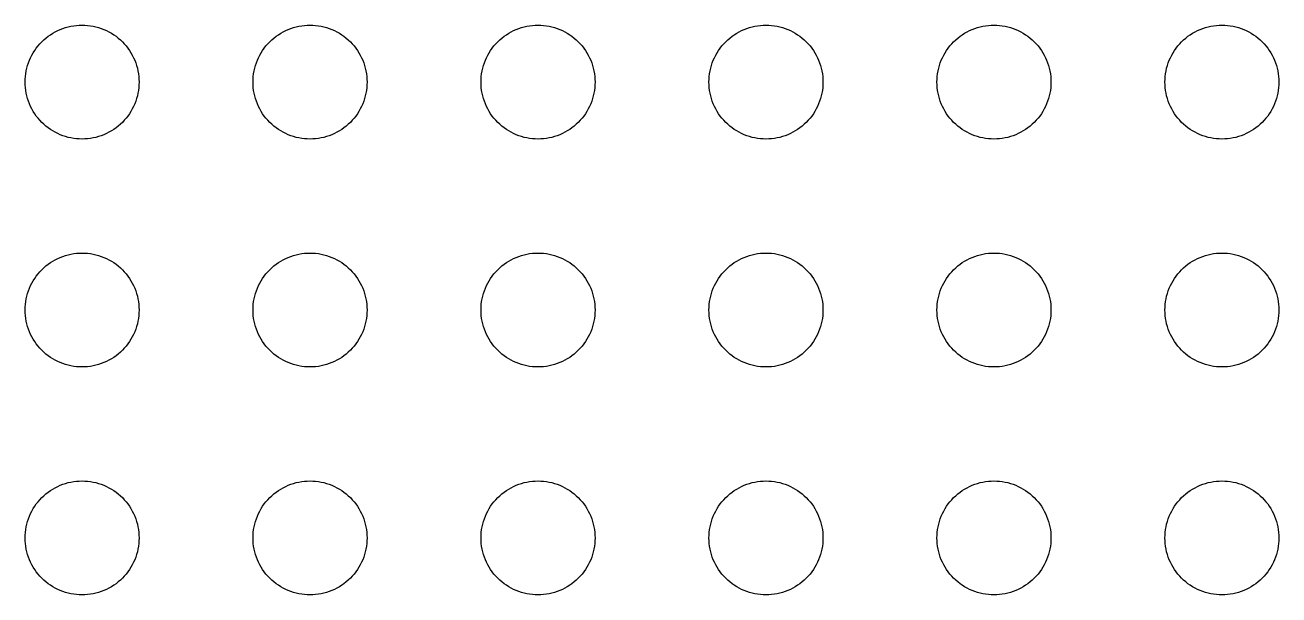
# Model space of a CAD drawing. Header units: millimetres. Extents: x 3 to 101, y 3 to 109.
# Drawn here: x 28 to 50, y 16 to 26 of the extents above; entities that cross this region are included whole.
import ezdxf

# ---------------------------------------------------------------- set-up
doc = ezdxf.new("R2010")
doc.units = ezdxf.units.MM
doc.layers.add('ENGRAVE', color=5, linetype='Continuous')

msp = doc.modelspace()

# ---------------------------------------------------------------- linework, layer by layer
at = {"layer": 'ENGRAVE'}
for points in [[(30, 25), (29.9988, 24.9509), (29.9952, 24.902), (29.9892, 24.8533), (29.9808, 24.8049), (29.97, 24.757), (29.9569, 24.7097), (29.9415, 24.6631), (29.9239, 24.6173), (29.904, 24.5724), (29.8819, 24.5286), (29.8577, 24.4859), (29.8315, 24.4444), (29.8032, 24.4043), (29.773, 24.3656), (29.741, 24.3284), (29.7071, 24.2929), (29.6716, 24.259), (29.6344, 24.227), (29.5957, 24.1968), (29.5556, 24.1685), (29.5141, 24.1423), (29.4714, 24.1181), (29.4276, 24.096), (29.3827, 24.0761), (29.3369, 24.0585), (29.2903, 24.0431), (29.243, 24.03), (29.1951, 24.0192), (29.1467, 24.0108), (29.098, 24.0048), (29.0491, 24.0012), (29, 24), (28.9509, 24.0012), (28.902, 24.0048), (28.8533, 24.0108), (28.8049, 24.0192), (28.757, 24.03), (28.7097, 24.0431), (28.6631, 24.0585), (28.6173, 24.0761), (28.5724, 24.096), (28.5286, 24.1181), (28.4859, 24.1423), (28.4444, 24.1685), (28.4043, 24.1968), (28.3656, 24.227), (28.3284, 24.259), (28.2929, 24.2929), (28.259, 24.3284), (28.227, 24.3656), (28.1968, 24.4043), (28.1685, 24.4444), (28.1423, 24.4859), (28.1181, 24.5286), (28.096, 24.5724), (28.0761, 24.6173), (28.0585, 24.6631), (28.0431, 24.7097), (28.03, 24.757), (28.0192, 24.8049), (28.0108, 24.8533), (28.0048, 24.902), (28.0012, 24.9509), (28, 25), (28.0012, 25.0491), (28.0048, 25.098), (28.0108, 25.1467), (28.0192, 25.1951), (28.03, 25.243), (28.0431, 25.2903), (28.0585, 25.3369), (28.0761, 25.3827), (28.096, 25.4276), (28.1181, 25.4714), (28.1423, 25.5141), (28.1685, 25.5556), (28.1968, 25.5957), (28.227, 25.6344), (28.259, 25.6716), (28.2929, 25.7071), (28.3284, 25.741), (28.3656, 25.773), (28.4043, 25.8032), (28.4444, 25.8315), (28.4859, 25.8577), (28.5286, 25.8819), (28.5724, 25.904), (28.6173, 25.9239), (28.6631, 25.9415), (28.7097, 25.9569), (28.757, 25.97), (28.8049, 25.9808), (28.8533, 25.9892), (28.902, 25.9952), (28.9509, 25.9988), (29, 26), (29.0491, 25.9988), (29.098, 25.9952), (29.1467, 25.9892), (29.1951, 25.9808), (29.243, 25.97), (29.2903, 25.9569), (29.3369, 25.9415), (29.3827, 25.9239), (29.4276, 25.904), (29.4714, 25.8819), (29.5141, 25.8577), (29.5556, 25.8315), (29.5957, 25.8032), (29.6344, 25.773), (29.6716, 25.741), (29.7071, 25.7071), (29.741, 25.6716), (29.773, 25.6344), (29.8032, 25.5957), (29.8315, 25.5556), (29.8577, 25.5141), (29.8819, 25.4714), (29.904, 25.4276), (29.9239, 25.3827), (29.9415, 25.3369), (29.9569, 25.2903), (29.97, 25.243), (29.9808, 25.1951), (29.9892, 25.1467), (29.9952, 25.098), (29.9988, 25.0491), (30, 25)], [(34, 25), (33.9988, 24.9509), (33.9952, 24.902), (33.9892, 24.8533), (33.9808, 24.8049), (33.97, 24.757), (33.9569, 24.7097), (33.9415, 24.6631), (33.9239, 24.6173), (33.904, 24.5724), (33.8819, 24.5286), (33.8577, 24.4859), (33.8315, 24.4444), (33.8032, 24.4043), (33.773, 24.3656), (33.741, 24.3284), (33.7071, 24.2929), (33.6716, 24.259), (33.6344, 24.227), (33.5957, 24.1968), (33.5556, 24.1685), (33.5141, 24.1423), (33.4714, 24.1181), (33.4276, 24.096), (33.3827, 24.0761), (33.3369, 24.0585), (33.2903, 24.0431), (33.243, 24.03), (33.1951, 24.0192), (33.1467, 24.0108), (33.098, 24.0048), (33.0491, 24.0012), (33, 24), (32.9509, 24.0012), (32.902, 24.0048), (32.8533, 24.0108), (32.8049, 24.0192), (32.757, 24.03), (32.7097, 24.0431), (32.6631, 24.0585), (32.6173, 24.0761), (32.5724, 24.096), (32.5286, 24.1181), (32.4859, 24.1423), (32.4444, 24.1685), (32.4043, 24.1968), (32.3656, 24.227), (32.3284, 24.259), (32.2929, 24.2929), (32.259, 24.3284), (32.227, 24.3656), (32.1968, 24.4043), (32.1685, 24.4444), (32.1423, 24.4859), (32.1181, 24.5286), (32.096, 24.5724), (32.0761, 24.6173), (32.0585, 24.6631), (32.0431, 24.7097), (32.03, 24.757), (32.0192, 24.8049), (32.0108, 24.8533), (32.0048, 24.902), (32.0012, 24.9509), (32, 25), (32.0012, 25.0491), (32.0048, 25.098), (32.0108, 25.1467), (32.0192, 25.1951), (32.03, 25.243), (32.0431, 25.2903), (32.0585, 25.3369), (32.0761, 25.3827), (32.096, 25.4276), (32.1181, 25.4714), (32.1423, 25.5141), (32.1685, 25.5556), (32.1968, 25.5957), (32.227, 25.6344), (32.259, 25.6716), (32.2929, 25.7071), (32.3284, 25.741), (32.3656, 25.773), (32.4043, 25.8032), (32.4444, 25.8315), (32.4859, 25.8577), (32.5286, 25.8819), (32.5724, 25.904), (32.6173, 25.9239), (32.6631, 25.9415), (32.7097, 25.9569), (32.757, 25.97), (32.8049, 25.9808), (32.8533, 25.9892), (32.902, 25.9952), (32.9509, 25.9988), (33, 26), (33.0491, 25.9988), (33.098, 25.9952), (33.1467, 25.9892), (33.1951, 25.9808), (33.243, 25.97), (33.2903, 25.9569), (33.3369, 25.9415), (33.3827, 25.9239), (33.4276, 25.904), (33.4714, 25.8819), (33.5141, 25.8577), (33.5556, 25.8315), (33.5957, 25.8032), (33.6344, 25.773), (33.6716, 25.741), (33.7071, 25.7071), (33.741, 25.6716), (33.773, 25.6344), (33.8032, 25.5957), (33.8315, 25.5556), (33.8577, 25.5141), (33.8819, 25.4714), (33.904, 25.4276), (33.9239, 25.3827), (33.9415, 25.3369), (33.9569, 25.2903), (33.97, 25.243), (33.9808, 25.1951), (33.9892, 25.1467), (33.9952, 25.098), (33.9988, 25.0491), (34, 25)], [(38, 25), (37.9988, 24.9509), (37.9952, 24.902), (37.9892, 24.8533), (37.9808, 24.8049), (37.97, 24.757), (37.9569, 24.7097), (37.9415, 24.6631), (37.9239, 24.6173), (37.904, 24.5724), (37.8819, 24.5286), (37.8577, 24.4859), (37.8315, 24.4444), (37.8032, 24.4043), (37.773, 24.3656), (37.741, 24.3284), (37.7071, 24.2929), (37.6716, 24.259), (37.6344, 24.227), (37.5957, 24.1968), (37.5556, 24.1685), (37.5141, 24.1423), (37.4714, 24.1181), (37.4276, 24.096), (37.3827, 24.0761), (37.3369, 24.0585), (37.2903, 24.0431), (37.243, 24.03), (37.1951, 24.0192), (37.1467, 24.0108), (37.098, 24.0048), (37.0491, 24.0012), (37, 24), (36.9509, 24.0012), (36.902, 24.0048), (36.8533, 24.0108), (36.8049, 24.0192), (36.757, 24.03), (36.7097, 24.0431), (36.6631, 24.0585), (36.6173, 24.0761), (36.5724, 24.096), (36.5286, 24.1181), (36.4859, 24.1423), (36.4444, 24.1685), (36.4043, 24.1968), (36.3656, 24.227), (36.3284, 24.259), (36.2929, 24.2929), (36.259, 24.3284), (36.227, 24.3656), (36.1968, 24.4043), (36.1685, 24.4444), (36.1423, 24.4859), (36.1181, 24.5286), (36.096, 24.5724), (36.0761, 24.6173), (36.0585, 24.6631), (36.0431, 24.7097), (36.03, 24.757), (36.0192, 24.8049), (36.0108, 24.8533), (36.0048, 24.902), (36.0012, 24.9509), (36, 25), (36.0012, 25.0491), (36.0048, 25.098), (36.0108, 25.1467), (36.0192, 25.1951), (36.03, 25.243), (36.0431, 25.2903), (36.0585, 25.3369), (36.0761, 25.3827), (36.096, 25.4276), (36.1181, 25.4714), (36.1423, 25.5141), (36.1685, 25.5556), (36.1968, 25.5957), (36.227, 25.6344), (36.259, 25.6716), (36.2929, 25.7071), (36.3284, 25.741), (36.3656, 25.773), (36.4043, 25.8032), (36.4444, 25.8315), (36.4859, 25.8577), (36.5286, 25.8819), (36.5724, 25.904), (36.6173, 25.9239), (36.6631, 25.9415), (36.7097, 25.9569), (36.757, 25.97), (36.8049, 25.9808), (36.8533, 25.9892), (36.902, 25.9952), (36.9509, 25.9988), (37, 26), (37.0491, 25.9988), (37.098, 25.9952), (37.1467, 25.9892), (37.1951, 25.9808), (37.243, 25.97), (37.2903, 25.9569), (37.3369, 25.9415), (37.3827, 25.9239), (37.4276, 25.904), (37.4714, 25.8819), (37.5141, 25.8577), (37.5556, 25.8315), (37.5957, 25.8032), (37.6344, 25.773), (37.6716, 25.741), (37.7071, 25.7071), (37.741, 25.6716), (37.773, 25.6344), (37.8032, 25.5957), (37.8315, 25.5556), (37.8577, 25.5141), (37.8819, 25.4714), (37.904, 25.4276), (37.9239, 25.3827), (37.9415, 25.3369), (37.9569, 25.2903), (37.97, 25.243), (37.9808, 25.1951), (37.9892, 25.1467), (37.9952, 25.098), (37.9988, 25.0491), (38, 25)], [(42, 25), (41.9988, 24.9509), (41.9952, 24.902), (41.9892, 24.8533), (41.9808, 24.8049), (41.97, 24.757), (41.9569, 24.7097), (41.9415, 24.6631), (41.9239, 24.6173), (41.904, 24.5724), (41.8819, 24.5286), (41.8577, 24.4859), (41.8315, 24.4444), (41.8032, 24.4043), (41.773, 24.3656), (41.741, 24.3284), (41.7071, 24.2929), (41.6716, 24.259), (41.6344, 24.227), (41.5957, 24.1968), (41.5556, 24.1685), (41.5141, 24.1423), (41.4714, 24.1181), (41.4276, 24.096), (41.3827, 24.0761), (41.3369, 24.0585), (41.2903, 24.0431), (41.243, 24.03), (41.1951, 24.0192), (41.1467, 24.0108), (41.098, 24.0048), (41.0491, 24.0012), (41, 24), (40.9509, 24.0012), (40.902, 24.0048), (40.8533, 24.0108), (40.8049, 24.0192), (40.757, 24.03), (40.7097, 24.0431), (40.6631, 24.0585), (40.6173, 24.0761), (40.5724, 24.096), (40.5286, 24.1181), (40.4859, 24.1423), (40.4444, 24.1685), (40.4043, 24.1968), (40.3656, 24.227), (40.3284, 24.259), (40.2929, 24.2929), (40.259, 24.3284), (40.227, 24.3656), (40.1968, 24.4043), (40.1685, 24.4444), (40.1423, 24.4859), (40.1181, 24.5286), (40.096, 24.5724), (40.0761, 24.6173), (40.0585, 24.6631), (40.0431, 24.7097), (40.03, 24.757), (40.0192, 24.8049), (40.0108, 24.8533), (40.0048, 24.902), (40.0012, 24.9509), (40, 25), (40.0012, 25.0491), (40.0048, 25.098), (40.0108, 25.1467), (40.0192, 25.1951), (40.03, 25.243), (40.0431, 25.2903), (40.0585, 25.3369), (40.0761, 25.3827), (40.096, 25.4276), (40.1181, 25.4714), (40.1423, 25.5141), (40.1685, 25.5556), (40.1968, 25.5957), (40.227, 25.6344), (40.259, 25.6716), (40.2929, 25.7071), (40.3284, 25.741), (40.3656, 25.773), (40.4043, 25.8032), (40.4444, 25.8315), (40.4859, 25.8577), (40.5286, 25.8819), (40.5724, 25.904), (40.6173, 25.9239), (40.6631, 25.9415), (40.7097, 25.9569), (40.757, 25.97), (40.8049, 25.9808), (40.8533, 25.9892), (40.902, 25.9952), (40.9509, 25.9988), (41, 26), (41.0491, 25.9988), (41.098, 25.9952), (41.1467, 25.9892), (41.1951, 25.9808), (41.243, 25.97), (41.2903, 25.9569), (41.3369, 25.9415), (41.3827, 25.9239), (41.4276, 25.904), (41.4714, 25.8819), (41.5141, 25.8577), (41.5556, 25.8315), (41.5957, 25.8032), (41.6344, 25.773), (41.6716, 25.741), (41.7071, 25.7071), (41.741, 25.6716), (41.773, 25.6344), (41.8032, 25.5957), (41.8315, 25.5556), (41.8577, 25.5141), (41.8819, 25.4714), (41.904, 25.4276), (41.9239, 25.3827), (41.9415, 25.3369), (41.9569, 25.2903), (41.97, 25.243), (41.9808, 25.1951), (41.9892, 25.1467), (41.9952, 25.098), (41.9988, 25.0491), (42, 25)], [(46, 25), (45.9988, 24.9509), (45.9952, 24.902), (45.9892, 24.8533), (45.9808, 24.8049), (45.97, 24.757), (45.9569, 24.7097), (45.9415, 24.6631), (45.9239, 24.6173), (45.904, 24.5724), (45.8819, 24.5286), (45.8577, 24.4859), (45.8315, 24.4444), (45.8032, 24.4043), (45.773, 24.3656), (45.741, 24.3284), (45.7071, 24.2929), (45.6716, 24.259), (45.6344, 24.227), (45.5957, 24.1968), (45.5556, 24.1685), (45.5141, 24.1423), (45.4714, 24.1181), (45.4276, 24.096), (45.3827, 24.0761), (45.3369, 24.0585), (45.2903, 24.0431), (45.243, 24.03), (45.1951, 24.0192), (45.1467, 24.0108), (45.098, 24.0048), (45.0491, 24.0012), (45, 24), (44.9509, 24.0012), (44.902, 24.0048), (44.8533, 24.0108), (44.8049, 24.0192), (44.757, 24.03), (44.7097, 24.0431), (44.6631, 24.0585), (44.6173, 24.0761), (44.5724, 24.096), (44.5286, 24.1181), (44.4859, 24.1423), (44.4444, 24.1685), (44.4043, 24.1968), (44.3656, 24.227), (44.3284, 24.259), (44.2929, 24.2929), (44.259, 24.3284), (44.227, 24.3656), (44.1968, 24.4043), (44.1685, 24.4444), (44.1423, 24.4859), (44.1181, 24.5286), (44.096, 24.5724), (44.0761, 24.6173), (44.0585, 24.6631), (44.0431, 24.7097), (44.03, 24.757), (44.0192, 24.8049), (44.0108, 24.8533), (44.0048, 24.902), (44.0012, 24.9509), (44, 25), (44.0012, 25.0491), (44.0048, 25.098), (44.0108, 25.1467), (44.0192, 25.1951), (44.03, 25.243), (44.0431, 25.2903), (44.0585, 25.3369), (44.0761, 25.3827), (44.096, 25.4276), (44.1181, 25.4714), (44.1423, 25.5141), (44.1685, 25.5556), (44.1968, 25.5957), (44.227, 25.6344), (44.259, 25.6716), (44.2929, 25.7071), (44.3284, 25.741), (44.3656, 25.773), (44.4043, 25.8032), (44.4444, 25.8315), (44.4859, 25.8577), (44.5286, 25.8819), (44.5724, 25.904), (44.6173, 25.9239), (44.6631, 25.9415), (44.7097, 25.9569), (44.757, 25.97), (44.8049, 25.9808), (44.8533, 25.9892), (44.902, 25.9952), (44.9509, 25.9988), (45, 26), (45.0491, 25.9988), (45.098, 25.9952), (45.1467, 25.9892), (45.1951, 25.9808), (45.243, 25.97), (45.2903, 25.9569), (45.3369, 25.9415), (45.3827, 25.9239), (45.4276, 25.904), (45.4714, 25.8819), (45.5141, 25.8577), (45.5556, 25.8315), (45.5957, 25.8032), (45.6344, 25.773), (45.6716, 25.741), (45.7071, 25.7071), (45.741, 25.6716), (45.773, 25.6344), (45.8032, 25.5957), (45.8315, 25.5556), (45.8577, 25.5141), (45.8819, 25.4714), (45.904, 25.4276), (45.9239, 25.3827), (45.9415, 25.3369), (45.9569, 25.2903), (45.97, 25.243), (45.9808, 25.1951), (45.9892, 25.1467), (45.9952, 25.098), (45.9988, 25.0491), (46, 25)], [(50, 25), (49.9988, 24.9509), (49.9952, 24.902), (49.9892, 24.8533), (49.9808, 24.8049), (49.97, 24.757), (49.9569, 24.7097), (49.9415, 24.6631), (49.9239, 24.6173), (49.904, 24.5724), (49.8819, 24.5286), (49.8577, 24.4859), (49.8315, 24.4444), (49.8032, 24.4043), (49.773, 24.3656), (49.741, 24.3284), (49.7071, 24.2929), (49.6716, 24.259), (49.6344, 24.227), (49.5957, 24.1968), (49.5556, 24.1685), (49.5141, 24.1423), (49.4714, 24.1181), (49.4276, 24.096), (49.3827, 24.0761), (49.3369, 24.0585), (49.2903, 24.0431), (49.243, 24.03), (49.1951, 24.0192), (49.1467, 24.0108), (49.098, 24.0048), (49.0491, 24.0012), (49, 24), (48.9509, 24.0012), (48.902, 24.0048), (48.8533, 24.0108), (48.8049, 24.0192), (48.757, 24.03), (48.7097, 24.0431), (48.6631, 24.0585), (48.6173, 24.0761), (48.5724, 24.096), (48.5286, 24.1181), (48.4859, 24.1423), (48.4444, 24.1685), (48.4043, 24.1968), (48.3656, 24.227), (48.3284, 24.259), (48.2929, 24.2929), (48.259, 24.3284), (48.227, 24.3656), (48.1968, 24.4043), (48.1685, 24.4444), (48.1423, 24.4859), (48.1181, 24.5286), (48.096, 24.5724), (48.0761, 24.6173), (48.0585, 24.6631), (48.0431, 24.7097), (48.03, 24.757), (48.0192, 24.8049), (48.0108, 24.8533), (48.0048, 24.902), (48.0012, 24.9509), (48, 25), (48.0012, 25.0491), (48.0048, 25.098), (48.0108, 25.1467), (48.0192, 25.1951), (48.03, 25.243), (48.0431, 25.2903), (48.0585, 25.3369), (48.0761, 25.3827), (48.096, 25.4276), (48.1181, 25.4714), (48.1423, 25.5141), (48.1685, 25.5556), (48.1968, 25.5957), (48.227, 25.6344), (48.259, 25.6716), (48.2929, 25.7071), (48.3284, 25.741), (48.3656, 25.773), (48.4043, 25.8032), (48.4444, 25.8315), (48.4859, 25.8577), (48.5286, 25.8819), (48.5724, 25.904), (48.6173, 25.9239), (48.6631, 25.9415), (48.7097, 25.9569), (48.757, 25.97), (48.8049, 25.9808), (48.8533, 25.9892), (48.902, 25.9952), (48.9509, 25.9988), (49, 26), (49.0491, 25.9988), (49.098, 25.9952), (49.1467, 25.9892), (49.1951, 25.9808), (49.243, 25.97), (49.2903, 25.9569), (49.3369, 25.9415), (49.3827, 25.9239), (49.4276, 25.904), (49.4714, 25.8819), (49.5141, 25.8577), (49.5556, 25.8315), (49.5957, 25.8032), (49.6344, 25.773), (49.6716, 25.741), (49.7071, 25.7071), (49.741, 25.6716), (49.773, 25.6344), (49.8032, 25.5957), (49.8315, 25.5556), (49.8577, 25.5141), (49.8819, 25.4714), (49.904, 25.4276), (49.9239, 25.3827), (49.9415, 25.3369), (49.9569, 25.2903), (49.97, 25.243), (49.9808, 25.1951), (49.9892, 25.1467), (49.9952, 25.098), (49.9988, 25.0491), (50, 25)], [(30, 21), (29.9988, 20.9509), (29.9952, 20.902), (29.9892, 20.8533), (29.9808, 20.8049), (29.97, 20.757), (29.9569, 20.7097), (29.9415, 20.6631), (29.9239, 20.6173), (29.904, 20.5724), (29.8819, 20.5286), (29.8577, 20.4859), (29.8315, 20.4444), (29.8032, 20.4043), (29.773, 20.3656), (29.741, 20.3284), (29.7071, 20.2929), (29.6716, 20.259), (29.6344, 20.227), (29.5957, 20.1968), (29.5556, 20.1685), (29.5141, 20.1423), (29.4714, 20.1181), (29.4276, 20.096), (29.3827, 20.0761), (29.3369, 20.0585), (29.2903, 20.0431), (29.243, 20.03), (29.1951, 20.0192), (29.1467, 20.0108), (29.098, 20.0048), (29.0491, 20.0012), (29, 20), (28.9509, 20.0012), (28.902, 20.0048), (28.8533, 20.0108), (28.8049, 20.0192), (28.757, 20.03), (28.7097, 20.0431), (28.6631, 20.0585), (28.6173, 20.0761), (28.5724, 20.096), (28.5286, 20.1181), (28.4859, 20.1423), (28.4444, 20.1685), (28.4043, 20.1968), (28.3656, 20.227), (28.3284, 20.259), (28.2929, 20.2929), (28.259, 20.3284), (28.227, 20.3656), (28.1968, 20.4043), (28.1685, 20.4444), (28.1423, 20.4859), (28.1181, 20.5286), (28.096, 20.5724), (28.0761, 20.6173), (28.0585, 20.6631), (28.0431, 20.7097), (28.03, 20.757), (28.0192, 20.8049), (28.0108, 20.8533), (28.0048, 20.902), (28.0012, 20.9509), (28, 21), (28.0012, 21.0491), (28.0048, 21.098), (28.0108, 21.1467), (28.0192, 21.1951), (28.03, 21.243), (28.0431, 21.2903), (28.0585, 21.3369), (28.0761, 21.3827), (28.096, 21.4276), (28.1181, 21.4714), (28.1423, 21.5141), (28.1685, 21.5556), (28.1968, 21.5957), (28.227, 21.6344), (28.259, 21.6716), (28.2929, 21.7071), (28.3284, 21.741), (28.3656, 21.773), (28.4043, 21.8032), (28.4444, 21.8315), (28.4859, 21.8577), (28.5286, 21.8819), (28.5724, 21.904), (28.6173, 21.9239), (28.6631, 21.9415), (28.7097, 21.9569), (28.757, 21.97), (28.8049, 21.9808), (28.8533, 21.9892), (28.902, 21.9952), (28.9509, 21.9988), (29, 22), (29.0491, 21.9988), (29.098, 21.9952), (29.1467, 21.9892), (29.1951, 21.9808), (29.243, 21.97), (29.2903, 21.9569), (29.3369, 21.9415), (29.3827, 21.9239), (29.4276, 21.904), (29.4714, 21.8819), (29.5141, 21.8577), (29.5556, 21.8315), (29.5957, 21.8032), (29.6344, 21.773), (29.6716, 21.741), (29.7071, 21.7071), (29.741, 21.6716), (29.773, 21.6344), (29.8032, 21.5957), (29.8315, 21.5556), (29.8577, 21.5141), (29.8819, 21.4714), (29.904, 21.4276), (29.9239, 21.3827), (29.9415, 21.3369), (29.9569, 21.2903), (29.97, 21.243), (29.9808, 21.1951), (29.9892, 21.1467), (29.9952, 21.098), (29.9988, 21.0491), (30, 21)], [(34, 21), (33.9988, 20.9509), (33.9952, 20.902), (33.9892, 20.8533), (33.9808, 20.8049), (33.97, 20.757), (33.9569, 20.7097), (33.9415, 20.6631), (33.9239, 20.6173), (33.904, 20.5724), (33.8819, 20.5286), (33.8577, 20.4859), (33.8315, 20.4444), (33.8032, 20.4043), (33.773, 20.3656), (33.741, 20.3284), (33.7071, 20.2929), (33.6716, 20.259), (33.6344, 20.227), (33.5957, 20.1968), (33.5556, 20.1685), (33.5141, 20.1423), (33.4714, 20.1181), (33.4276, 20.096), (33.3827, 20.0761), (33.3369, 20.0585), (33.2903, 20.0431), (33.243, 20.03), (33.1951, 20.0192), (33.1467, 20.0108), (33.098, 20.0048), (33.0491, 20.0012), (33, 20), (32.9509, 20.0012), (32.902, 20.0048), (32.8533, 20.0108), (32.8049, 20.0192), (32.757, 20.03), (32.7097, 20.0431), (32.6631, 20.0585), (32.6173, 20.0761), (32.5724, 20.096), (32.5286, 20.1181), (32.4859, 20.1423), (32.4444, 20.1685), (32.4043, 20.1968), (32.3656, 20.227), (32.3284, 20.259), (32.2929, 20.2929), (32.259, 20.3284), (32.227, 20.3656), (32.1968, 20.4043), (32.1685, 20.4444), (32.1423, 20.4859), (32.1181, 20.5286), (32.096, 20.5724), (32.0761, 20.6173), (32.0585, 20.6631), (32.0431, 20.7097), (32.03, 20.757), (32.0192, 20.8049), (32.0108, 20.8533), (32.0048, 20.902), (32.0012, 20.9509), (32, 21), (32.0012, 21.0491), (32.0048, 21.098), (32.0108, 21.1467), (32.0192, 21.1951), (32.03, 21.243), (32.0431, 21.2903), (32.0585, 21.3369), (32.0761, 21.3827), (32.096, 21.4276), (32.1181, 21.4714), (32.1423, 21.5141), (32.1685, 21.5556), (32.1968, 21.5957), (32.227, 21.6344), (32.259, 21.6716), (32.2929, 21.7071), (32.3284, 21.741), (32.3656, 21.773), (32.4043, 21.8032), (32.4444, 21.8315), (32.4859, 21.8577), (32.5286, 21.8819), (32.5724, 21.904), (32.6173, 21.9239), (32.6631, 21.9415), (32.7097, 21.9569), (32.757, 21.97), (32.8049, 21.9808), (32.8533, 21.9892), (32.902, 21.9952), (32.9509, 21.9988), (33, 22), (33.0491, 21.9988), (33.098, 21.9952), (33.1467, 21.9892), (33.1951, 21.9808), (33.243, 21.97), (33.2903, 21.9569), (33.3369, 21.9415), (33.3827, 21.9239), (33.4276, 21.904), (33.4714, 21.8819), (33.5141, 21.8577), (33.5556, 21.8315), (33.5957, 21.8032), (33.6344, 21.773), (33.6716, 21.741), (33.7071, 21.7071), (33.741, 21.6716), (33.773, 21.6344), (33.8032, 21.5957), (33.8315, 21.5556), (33.8577, 21.5141), (33.8819, 21.4714), (33.904, 21.4276), (33.9239, 21.3827), (33.9415, 21.3369), (33.9569, 21.2903), (33.97, 21.243), (33.9808, 21.1951), (33.9892, 21.1467), (33.9952, 21.098), (33.9988, 21.0491), (34, 21)], [(38, 21), (37.9988, 20.9509), (37.9952, 20.902), (37.9892, 20.8533), (37.9808, 20.8049), (37.97, 20.757), (37.9569, 20.7097), (37.9415, 20.6631), (37.9239, 20.6173), (37.904, 20.5724), (37.8819, 20.5286), (37.8577, 20.4859), (37.8315, 20.4444), (37.8032, 20.4043), (37.773, 20.3656), (37.741, 20.3284), (37.7071, 20.2929), (37.6716, 20.259), (37.6344, 20.227), (37.5957, 20.1968), (37.5556, 20.1685), (37.5141, 20.1423), (37.4714, 20.1181), (37.4276, 20.096), (37.3827, 20.0761), (37.3369, 20.0585), (37.2903, 20.0431), (37.243, 20.03), (37.1951, 20.0192), (37.1467, 20.0108), (37.098, 20.0048), (37.0491, 20.0012), (37, 20), (36.9509, 20.0012), (36.902, 20.0048), (36.8533, 20.0108), (36.8049, 20.0192), (36.757, 20.03), (36.7097, 20.0431), (36.6631, 20.0585), (36.6173, 20.0761), (36.5724, 20.096), (36.5286, 20.1181), (36.4859, 20.1423), (36.4444, 20.1685), (36.4043, 20.1968), (36.3656, 20.227), (36.3284, 20.259), (36.2929, 20.2929), (36.259, 20.3284), (36.227, 20.3656), (36.1968, 20.4043), (36.1685, 20.4444), (36.1423, 20.4859), (36.1181, 20.5286), (36.096, 20.5724), (36.0761, 20.6173), (36.0585, 20.6631), (36.0431, 20.7097), (36.03, 20.757), (36.0192, 20.8049), (36.0108, 20.8533), (36.0048, 20.902), (36.0012, 20.9509), (36, 21), (36.0012, 21.0491), (36.0048, 21.098), (36.0108, 21.1467), (36.0192, 21.1951), (36.03, 21.243), (36.0431, 21.2903), (36.0585, 21.3369), (36.0761, 21.3827), (36.096, 21.4276), (36.1181, 21.4714), (36.1423, 21.5141), (36.1685, 21.5556), (36.1968, 21.5957), (36.227, 21.6344), (36.259, 21.6716), (36.2929, 21.7071), (36.3284, 21.741), (36.3656, 21.773), (36.4043, 21.8032), (36.4444, 21.8315), (36.4859, 21.8577), (36.5286, 21.8819), (36.5724, 21.904), (36.6173, 21.9239), (36.6631, 21.9415), (36.7097, 21.9569), (36.757, 21.97), (36.8049, 21.9808), (36.8533, 21.9892), (36.902, 21.9952), (36.9509, 21.9988), (37, 22), (37.0491, 21.9988), (37.098, 21.9952), (37.1467, 21.9892), (37.1951, 21.9808), (37.243, 21.97), (37.2903, 21.9569), (37.3369, 21.9415), (37.3827, 21.9239), (37.4276, 21.904), (37.4714, 21.8819), (37.5141, 21.8577), (37.5556, 21.8315), (37.5957, 21.8032), (37.6344, 21.773), (37.6716, 21.741), (37.7071, 21.7071), (37.741, 21.6716), (37.773, 21.6344), (37.8032, 21.5957), (37.8315, 21.5556), (37.8577, 21.5141), (37.8819, 21.4714), (37.904, 21.4276), (37.9239, 21.3827), (37.9415, 21.3369), (37.9569, 21.2903), (37.97, 21.243), (37.9808, 21.1951), (37.9892, 21.1467), (37.9952, 21.098), (37.9988, 21.0491), (38, 21)], [(42, 21), (41.9988, 20.9509), (41.9952, 20.902), (41.9892, 20.8533), (41.9808, 20.8049), (41.97, 20.757), (41.9569, 20.7097), (41.9415, 20.6631), (41.9239, 20.6173), (41.904, 20.5724), (41.8819, 20.5286), (41.8577, 20.4859), (41.8315, 20.4444), (41.8032, 20.4043), (41.773, 20.3656), (41.741, 20.3284), (41.7071, 20.2929), (41.6716, 20.259), (41.6344, 20.227), (41.5957, 20.1968), (41.5556, 20.1685), (41.5141, 20.1423), (41.4714, 20.1181), (41.4276, 20.096), (41.3827, 20.0761), (41.3369, 20.0585), (41.2903, 20.0431), (41.243, 20.03), (41.1951, 20.0192), (41.1467, 20.0108), (41.098, 20.0048), (41.0491, 20.0012), (41, 20), (40.9509, 20.0012), (40.902, 20.0048), (40.8533, 20.0108), (40.8049, 20.0192), (40.757, 20.03), (40.7097, 20.0431), (40.6631, 20.0585), (40.6173, 20.0761), (40.5724, 20.096), (40.5286, 20.1181), (40.4859, 20.1423), (40.4444, 20.1685), (40.4043, 20.1968), (40.3656, 20.227), (40.3284, 20.259), (40.2929, 20.2929), (40.259, 20.3284), (40.227, 20.3656), (40.1968, 20.4043), (40.1685, 20.4444), (40.1423, 20.4859), (40.1181, 20.5286), (40.096, 20.5724), (40.0761, 20.6173), (40.0585, 20.6631), (40.0431, 20.7097), (40.03, 20.757), (40.0192, 20.8049), (40.0108, 20.8533), (40.0048, 20.902), (40.0012, 20.9509), (40, 21), (40.0012, 21.0491), (40.0048, 21.098), (40.0108, 21.1467), (40.0192, 21.1951), (40.03, 21.243), (40.0431, 21.2903), (40.0585, 21.3369), (40.0761, 21.3827), (40.096, 21.4276), (40.1181, 21.4714), (40.1423, 21.5141), (40.1685, 21.5556), (40.1968, 21.5957), (40.227, 21.6344), (40.259, 21.6716), (40.2929, 21.7071), (40.3284, 21.741), (40.3656, 21.773), (40.4043, 21.8032), (40.4444, 21.8315), (40.4859, 21.8577), (40.5286, 21.8819), (40.5724, 21.904), (40.6173, 21.9239), (40.6631, 21.9415), (40.7097, 21.9569), (40.757, 21.97), (40.8049, 21.9808), (40.8533, 21.9892), (40.902, 21.9952), (40.9509, 21.9988), (41, 22), (41.0491, 21.9988), (41.098, 21.9952), (41.1467, 21.9892), (41.1951, 21.9808), (41.243, 21.97), (41.2903, 21.9569), (41.3369, 21.9415), (41.3827, 21.9239), (41.4276, 21.904), (41.4714, 21.8819), (41.5141, 21.8577), (41.5556, 21.8315), (41.5957, 21.8032), (41.6344, 21.773), (41.6716, 21.741), (41.7071, 21.7071), (41.741, 21.6716), (41.773, 21.6344), (41.8032, 21.5957), (41.8315, 21.5556), (41.8577, 21.5141), (41.8819, 21.4714), (41.904, 21.4276), (41.9239, 21.3827), (41.9415, 21.3369), (41.9569, 21.2903), (41.97, 21.243), (41.9808, 21.1951), (41.9892, 21.1467), (41.9952, 21.098), (41.9988, 21.0491), (42, 21)], [(46, 21), (45.9988, 20.9509), (45.9952, 20.902), (45.9892, 20.8533), (45.9808, 20.8049), (45.97, 20.757), (45.9569, 20.7097), (45.9415, 20.6631), (45.9239, 20.6173), (45.904, 20.5724), (45.8819, 20.5286), (45.8577, 20.4859), (45.8315, 20.4444), (45.8032, 20.4043), (45.773, 20.3656), (45.741, 20.3284), (45.7071, 20.2929), (45.6716, 20.259), (45.6344, 20.227), (45.5957, 20.1968), (45.5556, 20.1685), (45.5141, 20.1423), (45.4714, 20.1181), (45.4276, 20.096), (45.3827, 20.0761), (45.3369, 20.0585), (45.2903, 20.0431), (45.243, 20.03), (45.1951, 20.0192), (45.1467, 20.0108), (45.098, 20.0048), (45.0491, 20.0012), (45, 20), (44.9509, 20.0012), (44.902, 20.0048), (44.8533, 20.0108), (44.8049, 20.0192), (44.757, 20.03), (44.7097, 20.0431), (44.6631, 20.0585), (44.6173, 20.0761), (44.5724, 20.096), (44.5286, 20.1181), (44.4859, 20.1423), (44.4444, 20.1685), (44.4043, 20.1968), (44.3656, 20.227), (44.3284, 20.259), (44.2929, 20.2929), (44.259, 20.3284), (44.227, 20.3656), (44.1968, 20.4043), (44.1685, 20.4444), (44.1423, 20.4859), (44.1181, 20.5286), (44.096, 20.5724), (44.0761, 20.6173), (44.0585, 20.6631), (44.0431, 20.7097), (44.03, 20.757), (44.0192, 20.8049), (44.0108, 20.8533), (44.0048, 20.902), (44.0012, 20.9509), (44, 21), (44.0012, 21.0491), (44.0048, 21.098), (44.0108, 21.1467), (44.0192, 21.1951), (44.03, 21.243), (44.0431, 21.2903), (44.0585, 21.3369), (44.0761, 21.3827), (44.096, 21.4276), (44.1181, 21.4714), (44.1423, 21.5141), (44.1685, 21.5556), (44.1968, 21.5957), (44.227, 21.6344), (44.259, 21.6716), (44.2929, 21.7071), (44.3284, 21.741), (44.3656, 21.773), (44.4043, 21.8032), (44.4444, 21.8315), (44.4859, 21.8577), (44.5286, 21.8819), (44.5724, 21.904), (44.6173, 21.9239), (44.6631, 21.9415), (44.7097, 21.9569), (44.757, 21.97), (44.8049, 21.9808), (44.8533, 21.9892), (44.902, 21.9952), (44.9509, 21.9988), (45, 22), (45.0491, 21.9988), (45.098, 21.9952), (45.1467, 21.9892), (45.1951, 21.9808), (45.243, 21.97), (45.2903, 21.9569), (45.3369, 21.9415), (45.3827, 21.9239), (45.4276, 21.904), (45.4714, 21.8819), (45.5141, 21.8577), (45.5556, 21.8315), (45.5957, 21.8032), (45.6344, 21.773), (45.6716, 21.741), (45.7071, 21.7071), (45.741, 21.6716), (45.773, 21.6344), (45.8032, 21.5957), (45.8315, 21.5556), (45.8577, 21.5141), (45.8819, 21.4714), (45.904, 21.4276), (45.9239, 21.3827), (45.9415, 21.3369), (45.9569, 21.2903), (45.97, 21.243), (45.9808, 21.1951), (45.9892, 21.1467), (45.9952, 21.098), (45.9988, 21.0491), (46, 21)], [(50, 21), (49.9988, 20.9509), (49.9952, 20.902), (49.9892, 20.8533), (49.9808, 20.8049), (49.97, 20.757), (49.9569, 20.7097), (49.9415, 20.6631), (49.9239, 20.6173), (49.904, 20.5724), (49.8819, 20.5286), (49.8577, 20.4859), (49.8315, 20.4444), (49.8032, 20.4043), (49.773, 20.3656), (49.741, 20.3284), (49.7071, 20.2929), (49.6716, 20.259), (49.6344, 20.227), (49.5957, 20.1968), (49.5556, 20.1685), (49.5141, 20.1423), (49.4714, 20.1181), (49.4276, 20.096), (49.3827, 20.0761), (49.3369, 20.0585), (49.2903, 20.0431), (49.243, 20.03), (49.1951, 20.0192), (49.1467, 20.0108), (49.098, 20.0048), (49.0491, 20.0012), (49, 20), (48.9509, 20.0012), (48.902, 20.0048), (48.8533, 20.0108), (48.8049, 20.0192), (48.757, 20.03), (48.7097, 20.0431), (48.6631, 20.0585), (48.6173, 20.0761), (48.5724, 20.096), (48.5286, 20.1181), (48.4859, 20.1423), (48.4444, 20.1685), (48.4043, 20.1968), (48.3656, 20.227), (48.3284, 20.259), (48.2929, 20.2929), (48.259, 20.3284), (48.227, 20.3656), (48.1968, 20.4043), (48.1685, 20.4444), (48.1423, 20.4859), (48.1181, 20.5286), (48.096, 20.5724), (48.0761, 20.6173), (48.0585, 20.6631), (48.0431, 20.7097), (48.03, 20.757), (48.0192, 20.8049), (48.0108, 20.8533), (48.0048, 20.902), (48.0012, 20.9509), (48, 21), (48.0012, 21.0491), (48.0048, 21.098), (48.0108, 21.1467), (48.0192, 21.1951), (48.03, 21.243), (48.0431, 21.2903), (48.0585, 21.3369), (48.0761, 21.3827), (48.096, 21.4276), (48.1181, 21.4714), (48.1423, 21.5141), (48.1685, 21.5556), (48.1968, 21.5957), (48.227, 21.6344), (48.259, 21.6716), (48.2929, 21.7071), (48.3284, 21.741), (48.3656, 21.773), (48.4043, 21.8032), (48.4444, 21.8315), (48.4859, 21.8577), (48.5286, 21.8819), (48.5724, 21.904), (48.6173, 21.9239), (48.6631, 21.9415), (48.7097, 21.9569), (48.757, 21.97), (48.8049, 21.9808), (48.8533, 21.9892), (48.902, 21.9952), (48.9509, 21.9988), (49, 22), (49.0491, 21.9988), (49.098, 21.9952), (49.1467, 21.9892), (49.1951, 21.9808), (49.243, 21.97), (49.2903, 21.9569), (49.3369, 21.9415), (49.3827, 21.9239), (49.4276, 21.904), (49.4714, 21.8819), (49.5141, 21.8577), (49.5556, 21.8315), (49.5957, 21.8032), (49.6344, 21.773), (49.6716, 21.741), (49.7071, 21.7071), (49.741, 21.6716), (49.773, 21.6344), (49.8032, 21.5957), (49.8315, 21.5556), (49.8577, 21.5141), (49.8819, 21.4714), (49.904, 21.4276), (49.9239, 21.3827), (49.9415, 21.3369), (49.9569, 21.2903), (49.97, 21.243), (49.9808, 21.1951), (49.9892, 21.1467), (49.9952, 21.098), (49.9988, 21.0491), (50, 21)], [(30, 17), (29.9988, 16.9509), (29.9952, 16.902), (29.9892, 16.8533), (29.9808, 16.8049), (29.97, 16.757), (29.9569, 16.7097), (29.9415, 16.6631), (29.9239, 16.6173), (29.904, 16.5724), (29.8819, 16.5286), (29.8577, 16.4859), (29.8315, 16.4444), (29.8032, 16.4043), (29.773, 16.3656), (29.741, 16.3284), (29.7071, 16.2929), (29.6716, 16.259), (29.6344, 16.227), (29.5957, 16.1968), (29.5556, 16.1685), (29.5141, 16.1423), (29.4714, 16.1181), (29.4276, 16.096), (29.3827, 16.0761), (29.3369, 16.0585), (29.2903, 16.0431), (29.243, 16.03), (29.1951, 16.0192), (29.1467, 16.0108), (29.098, 16.0048), (29.0491, 16.0012), (29, 16), (28.9509, 16.0012), (28.902, 16.0048), (28.8533, 16.0108), (28.8049, 16.0192), (28.757, 16.03), (28.7097, 16.0431), (28.6631, 16.0585), (28.6173, 16.0761), (28.5724, 16.096), (28.5286, 16.1181), (28.4859, 16.1423), (28.4444, 16.1685), (28.4043, 16.1968), (28.3656, 16.227), (28.3284, 16.259), (28.2929, 16.2929), (28.259, 16.3284), (28.227, 16.3656), (28.1968, 16.4043), (28.1685, 16.4444), (28.1423, 16.4859), (28.1181, 16.5286), (28.096, 16.5724), (28.0761, 16.6173), (28.0585, 16.6631), (28.0431, 16.7097), (28.03, 16.757), (28.0192, 16.8049), (28.0108, 16.8533), (28.0048, 16.902), (28.0012, 16.9509), (28, 17), (28.0012, 17.0491), (28.0048, 17.098), (28.0108, 17.1467), (28.0192, 17.1951), (28.03, 17.243), (28.0431, 17.2903), (28.0585, 17.3369), (28.0761, 17.3827), (28.096, 17.4276), (28.1181, 17.4714), (28.1423, 17.5141), (28.1685, 17.5556), (28.1968, 17.5957), (28.227, 17.6344), (28.259, 17.6716), (28.2929, 17.7071), (28.3284, 17.741), (28.3656, 17.773), (28.4043, 17.8032), (28.4444, 17.8315), (28.4859, 17.8577), (28.5286, 17.8819), (28.5724, 17.904), (28.6173, 17.9239), (28.6631, 17.9415), (28.7097, 17.9569), (28.757, 17.97), (28.8049, 17.9808), (28.8533, 17.9892), (28.902, 17.9952), (28.9509, 17.9988), (29, 18), (29.0491, 17.9988), (29.098, 17.9952), (29.1467, 17.9892), (29.1951, 17.9808), (29.243, 17.97), (29.2903, 17.9569), (29.3369, 17.9415), (29.3827, 17.9239), (29.4276, 17.904), (29.4714, 17.8819), (29.5141, 17.8577), (29.5556, 17.8315), (29.5957, 17.8032), (29.6344, 17.773), (29.6716, 17.741), (29.7071, 17.7071), (29.741, 17.6716), (29.773, 17.6344), (29.8032, 17.5957), (29.8315, 17.5556), (29.8577, 17.5141), (29.8819, 17.4714), (29.904, 17.4276), (29.9239, 17.3827), (29.9415, 17.3369), (29.9569, 17.2903), (29.97, 17.243), (29.9808, 17.1951), (29.9892, 17.1467), (29.9952, 17.098), (29.9988, 17.0491), (30, 17)], [(34, 17), (33.9988, 16.9509), (33.9952, 16.902), (33.9892, 16.8533), (33.9808, 16.8049), (33.97, 16.757), (33.9569, 16.7097), (33.9415, 16.6631), (33.9239, 16.6173), (33.904, 16.5724), (33.8819, 16.5286), (33.8577, 16.4859), (33.8315, 16.4444), (33.8032, 16.4043), (33.773, 16.3656), (33.741, 16.3284), (33.7071, 16.2929), (33.6716, 16.259), (33.6344, 16.227), (33.5957, 16.1968), (33.5556, 16.1685), (33.5141, 16.1423), (33.4714, 16.1181), (33.4276, 16.096), (33.3827, 16.0761), (33.3369, 16.0585), (33.2903, 16.0431), (33.243, 16.03), (33.1951, 16.0192), (33.1467, 16.0108), (33.098, 16.0048), (33.0491, 16.0012), (33, 16), (32.9509, 16.0012), (32.902, 16.0048), (32.8533, 16.0108), (32.8049, 16.0192), (32.757, 16.03), (32.7097, 16.0431), (32.6631, 16.0585), (32.6173, 16.0761), (32.5724, 16.096), (32.5286, 16.1181), (32.4859, 16.1423), (32.4444, 16.1685), (32.4043, 16.1968), (32.3656, 16.227), (32.3284, 16.259), (32.2929, 16.2929), (32.259, 16.3284), (32.227, 16.3656), (32.1968, 16.4043), (32.1685, 16.4444), (32.1423, 16.4859), (32.1181, 16.5286), (32.096, 16.5724), (32.0761, 16.6173), (32.0585, 16.6631), (32.0431, 16.7097), (32.03, 16.757), (32.0192, 16.8049), (32.0108, 16.8533), (32.0048, 16.902), (32.0012, 16.9509), (32, 17), (32.0012, 17.0491), (32.0048, 17.098), (32.0108, 17.1467), (32.0192, 17.1951), (32.03, 17.243), (32.0431, 17.2903), (32.0585, 17.3369), (32.0761, 17.3827), (32.096, 17.4276), (32.1181, 17.4714), (32.1423, 17.5141), (32.1685, 17.5556), (32.1968, 17.5957), (32.227, 17.6344), (32.259, 17.6716), (32.2929, 17.7071), (32.3284, 17.741), (32.3656, 17.773), (32.4043, 17.8032), (32.4444, 17.8315), (32.4859, 17.8577), (32.5286, 17.8819), (32.5724, 17.904), (32.6173, 17.9239), (32.6631, 17.9415), (32.7097, 17.9569), (32.757, 17.97), (32.8049, 17.9808), (32.8533, 17.9892), (32.902, 17.9952), (32.9509, 17.9988), (33, 18), (33.0491, 17.9988), (33.098, 17.9952), (33.1467, 17.9892), (33.1951, 17.9808), (33.243, 17.97), (33.2903, 17.9569), (33.3369, 17.9415), (33.3827, 17.9239), (33.4276, 17.904), (33.4714, 17.8819), (33.5141, 17.8577), (33.5556, 17.8315), (33.5957, 17.8032), (33.6344, 17.773), (33.6716, 17.741), (33.7071, 17.7071), (33.741, 17.6716), (33.773, 17.6344), (33.8032, 17.5957), (33.8315, 17.5556), (33.8577, 17.5141), (33.8819, 17.4714), (33.904, 17.4276), (33.9239, 17.3827), (33.9415, 17.3369), (33.9569, 17.2903), (33.97, 17.243), (33.9808, 17.1951), (33.9892, 17.1467), (33.9952, 17.098), (33.9988, 17.0491), (34, 17)], [(38, 17), (37.9988, 16.9509), (37.9952, 16.902), (37.9892, 16.8533), (37.9808, 16.8049), (37.97, 16.757), (37.9569, 16.7097), (37.9415, 16.6631), (37.9239, 16.6173), (37.904, 16.5724), (37.8819, 16.5286), (37.8577, 16.4859), (37.8315, 16.4444), (37.8032, 16.4043), (37.773, 16.3656), (37.741, 16.3284), (37.7071, 16.2929), (37.6716, 16.259), (37.6344, 16.227), (37.5957, 16.1968), (37.5556, 16.1685), (37.5141, 16.1423), (37.4714, 16.1181), (37.4276, 16.096), (37.3827, 16.0761), (37.3369, 16.0585), (37.2903, 16.0431), (37.243, 16.03), (37.1951, 16.0192), (37.1467, 16.0108), (37.098, 16.0048), (37.0491, 16.0012), (37, 16), (36.9509, 16.0012), (36.902, 16.0048), (36.8533, 16.0108), (36.8049, 16.0192), (36.757, 16.03), (36.7097, 16.0431), (36.6631, 16.0585), (36.6173, 16.0761), (36.5724, 16.096), (36.5286, 16.1181), (36.4859, 16.1423), (36.4444, 16.1685), (36.4043, 16.1968), (36.3656, 16.227), (36.3284, 16.259), (36.2929, 16.2929), (36.259, 16.3284), (36.227, 16.3656), (36.1968, 16.4043), (36.1685, 16.4444), (36.1423, 16.4859), (36.1181, 16.5286), (36.096, 16.5724), (36.0761, 16.6173), (36.0585, 16.6631), (36.0431, 16.7097), (36.03, 16.757), (36.0192, 16.8049), (36.0108, 16.8533), (36.0048, 16.902), (36.0012, 16.9509), (36, 17), (36.0012, 17.0491), (36.0048, 17.098), (36.0108, 17.1467), (36.0192, 17.1951), (36.03, 17.243), (36.0431, 17.2903), (36.0585, 17.3369), (36.0761, 17.3827), (36.096, 17.4276), (36.1181, 17.4714), (36.1423, 17.5141), (36.1685, 17.5556), (36.1968, 17.5957), (36.227, 17.6344), (36.259, 17.6716), (36.2929, 17.7071), (36.3284, 17.741), (36.3656, 17.773), (36.4043, 17.8032), (36.4444, 17.8315), (36.4859, 17.8577), (36.5286, 17.8819), (36.5724, 17.904), (36.6173, 17.9239), (36.6631, 17.9415), (36.7097, 17.9569), (36.757, 17.97), (36.8049, 17.9808), (36.8533, 17.9892), (36.902, 17.9952), (36.9509, 17.9988), (37, 18), (37.0491, 17.9988), (37.098, 17.9952), (37.1467, 17.9892), (37.1951, 17.9808), (37.243, 17.97), (37.2903, 17.9569), (37.3369, 17.9415), (37.3827, 17.9239), (37.4276, 17.904), (37.4714, 17.8819), (37.5141, 17.8577), (37.5556, 17.8315), (37.5957, 17.8032), (37.6344, 17.773), (37.6716, 17.741), (37.7071, 17.7071), (37.741, 17.6716), (37.773, 17.6344), (37.8032, 17.5957), (37.8315, 17.5556), (37.8577, 17.5141), (37.8819, 17.4714), (37.904, 17.4276), (37.9239, 17.3827), (37.9415, 17.3369), (37.9569, 17.2903), (37.97, 17.243), (37.9808, 17.1951), (37.9892, 17.1467), (37.9952, 17.098), (37.9988, 17.0491), (38, 17)], [(42, 17), (41.9988, 16.9509), (41.9952, 16.902), (41.9892, 16.8533), (41.9808, 16.8049), (41.97, 16.757), (41.9569, 16.7097), (41.9415, 16.6631), (41.9239, 16.6173), (41.904, 16.5724), (41.8819, 16.5286), (41.8577, 16.4859), (41.8315, 16.4444), (41.8032, 16.4043), (41.773, 16.3656), (41.741, 16.3284), (41.7071, 16.2929), (41.6716, 16.259), (41.6344, 16.227), (41.5957, 16.1968), (41.5556, 16.1685), (41.5141, 16.1423), (41.4714, 16.1181), (41.4276, 16.096), (41.3827, 16.0761), (41.3369, 16.0585), (41.2903, 16.0431), (41.243, 16.03), (41.1951, 16.0192), (41.1467, 16.0108), (41.098, 16.0048), (41.0491, 16.0012), (41, 16), (40.9509, 16.0012), (40.902, 16.0048), (40.8533, 16.0108), (40.8049, 16.0192), (40.757, 16.03), (40.7097, 16.0431), (40.6631, 16.0585), (40.6173, 16.0761), (40.5724, 16.096), (40.5286, 16.1181), (40.4859, 16.1423), (40.4444, 16.1685), (40.4043, 16.1968), (40.3656, 16.227), (40.3284, 16.259), (40.2929, 16.2929), (40.259, 16.3284), (40.227, 16.3656), (40.1968, 16.4043), (40.1685, 16.4444), (40.1423, 16.4859), (40.1181, 16.5286), (40.096, 16.5724), (40.0761, 16.6173), (40.0585, 16.6631), (40.0431, 16.7097), (40.03, 16.757), (40.0192, 16.8049), (40.0108, 16.8533), (40.0048, 16.902), (40.0012, 16.9509), (40, 17), (40.0012, 17.0491), (40.0048, 17.098), (40.0108, 17.1467), (40.0192, 17.1951), (40.03, 17.243), (40.0431, 17.2903), (40.0585, 17.3369), (40.0761, 17.3827), (40.096, 17.4276), (40.1181, 17.4714), (40.1423, 17.5141), (40.1685, 17.5556), (40.1968, 17.5957), (40.227, 17.6344), (40.259, 17.6716), (40.2929, 17.7071), (40.3284, 17.741), (40.3656, 17.773), (40.4043, 17.8032), (40.4444, 17.8315), (40.4859, 17.8577), (40.5286, 17.8819), (40.5724, 17.904), (40.6173, 17.9239), (40.6631, 17.9415), (40.7097, 17.9569), (40.757, 17.97), (40.8049, 17.9808), (40.8533, 17.9892), (40.902, 17.9952), (40.9509, 17.9988), (41, 18), (41.0491, 17.9988), (41.098, 17.9952), (41.1467, 17.9892), (41.1951, 17.9808), (41.243, 17.97), (41.2903, 17.9569), (41.3369, 17.9415), (41.3827, 17.9239), (41.4276, 17.904), (41.4714, 17.8819), (41.5141, 17.8577), (41.5556, 17.8315), (41.5957, 17.8032), (41.6344, 17.773), (41.6716, 17.741), (41.7071, 17.7071), (41.741, 17.6716), (41.773, 17.6344), (41.8032, 17.5957), (41.8315, 17.5556), (41.8577, 17.5141), (41.8819, 17.4714), (41.904, 17.4276), (41.9239, 17.3827), (41.9415, 17.3369), (41.9569, 17.2903), (41.97, 17.243), (41.9808, 17.1951), (41.9892, 17.1467), (41.9952, 17.098), (41.9988, 17.0491), (42, 17)], [(46, 17), (45.9988, 16.9509), (45.9952, 16.902), (45.9892, 16.8533), (45.9808, 16.8049), (45.97, 16.757), (45.9569, 16.7097), (45.9415, 16.6631), (45.9239, 16.6173), (45.904, 16.5724), (45.8819, 16.5286), (45.8577, 16.4859), (45.8315, 16.4444), (45.8032, 16.4043), (45.773, 16.3656), (45.741, 16.3284), (45.7071, 16.2929), (45.6716, 16.259), (45.6344, 16.227), (45.5957, 16.1968), (45.5556, 16.1685), (45.5141, 16.1423), (45.4714, 16.1181), (45.4276, 16.096), (45.3827, 16.0761), (45.3369, 16.0585), (45.2903, 16.0431), (45.243, 16.03), (45.1951, 16.0192), (45.1467, 16.0108), (45.098, 16.0048), (45.0491, 16.0012), (45, 16), (44.9509, 16.0012), (44.902, 16.0048), (44.8533, 16.0108), (44.8049, 16.0192), (44.757, 16.03), (44.7097, 16.0431), (44.6631, 16.0585), (44.6173, 16.0761), (44.5724, 16.096), (44.5286, 16.1181), (44.4859, 16.1423), (44.4444, 16.1685), (44.4043, 16.1968), (44.3656, 16.227), (44.3284, 16.259), (44.2929, 16.2929), (44.259, 16.3284), (44.227, 16.3656), (44.1968, 16.4043), (44.1685, 16.4444), (44.1423, 16.4859), (44.1181, 16.5286), (44.096, 16.5724), (44.0761, 16.6173), (44.0585, 16.6631), (44.0431, 16.7097), (44.03, 16.757), (44.0192, 16.8049), (44.0108, 16.8533), (44.0048, 16.902), (44.0012, 16.9509), (44, 17), (44.0012, 17.0491), (44.0048, 17.098), (44.0108, 17.1467), (44.0192, 17.1951), (44.03, 17.243), (44.0431, 17.2903), (44.0585, 17.3369), (44.0761, 17.3827), (44.096, 17.4276), (44.1181, 17.4714), (44.1423, 17.5141), (44.1685, 17.5556), (44.1968, 17.5957), (44.227, 17.6344), (44.259, 17.6716), (44.2929, 17.7071), (44.3284, 17.741), (44.3656, 17.773), (44.4043, 17.8032), (44.4444, 17.8315), (44.4859, 17.8577), (44.5286, 17.8819), (44.5724, 17.904), (44.6173, 17.9239), (44.6631, 17.9415), (44.7097, 17.9569), (44.757, 17.97), (44.8049, 17.9808), (44.8533, 17.9892), (44.902, 17.9952), (44.9509, 17.9988), (45, 18), (45.0491, 17.9988), (45.098, 17.9952), (45.1467, 17.9892), (45.1951, 17.9808), (45.243, 17.97), (45.2903, 17.9569), (45.3369, 17.9415), (45.3827, 17.9239), (45.4276, 17.904), (45.4714, 17.8819), (45.5141, 17.8577), (45.5556, 17.8315), (45.5957, 17.8032), (45.6344, 17.773), (45.6716, 17.741), (45.7071, 17.7071), (45.741, 17.6716), (45.773, 17.6344), (45.8032, 17.5957), (45.8315, 17.5556), (45.8577, 17.5141), (45.8819, 17.4714), (45.904, 17.4276), (45.9239, 17.3827), (45.9415, 17.3369), (45.9569, 17.2903), (45.97, 17.243), (45.9808, 17.1951), (45.9892, 17.1467), (45.9952, 17.098), (45.9988, 17.0491), (46, 17)], [(50, 17), (49.9988, 16.9509), (49.9952, 16.902), (49.9892, 16.8533), (49.9808, 16.8049), (49.97, 16.757), (49.9569, 16.7097), (49.9415, 16.6631), (49.9239, 16.6173), (49.904, 16.5724), (49.8819, 16.5286), (49.8577, 16.4859), (49.8315, 16.4444), (49.8032, 16.4043), (49.773, 16.3656), (49.741, 16.3284), (49.7071, 16.2929), (49.6716, 16.259), (49.6344, 16.227), (49.5957, 16.1968), (49.5556, 16.1685), (49.5141, 16.1423), (49.4714, 16.1181), (49.4276, 16.096), (49.3827, 16.0761), (49.3369, 16.0585), (49.2903, 16.0431), (49.243, 16.03), (49.1951, 16.0192), (49.1467, 16.0108), (49.098, 16.0048), (49.0491, 16.0012), (49, 16), (48.9509, 16.0012), (48.902, 16.0048), (48.8533, 16.0108), (48.8049, 16.0192), (48.757, 16.03), (48.7097, 16.0431), (48.6631, 16.0585), (48.6173, 16.0761), (48.5724, 16.096), (48.5286, 16.1181), (48.4859, 16.1423), (48.4444, 16.1685), (48.4043, 16.1968), (48.3656, 16.227), (48.3284, 16.259), (48.2929, 16.2929), (48.259, 16.3284), (48.227, 16.3656), (48.1968, 16.4043), (48.1685, 16.4444), (48.1423, 16.4859), (48.1181, 16.5286), (48.096, 16.5724), (48.0761, 16.6173), (48.0585, 16.6631), (48.0431, 16.7097), (48.03, 16.757), (48.0192, 16.8049), (48.0108, 16.8533), (48.0048, 16.902), (48.0012, 16.9509), (48, 17), (48.0012, 17.0491), (48.0048, 17.098), (48.0108, 17.1467), (48.0192, 17.1951), (48.03, 17.243), (48.0431, 17.2903), (48.0585, 17.3369), (48.0761, 17.3827), (48.096, 17.4276), (48.1181, 17.4714), (48.1423, 17.5141), (48.1685, 17.5556), (48.1968, 17.5957), (48.227, 17.6344), (48.259, 17.6716), (48.2929, 17.7071), (48.3284, 17.741), (48.3656, 17.773), (48.4043, 17.8032), (48.4444, 17.8315), (48.4859, 17.8577), (48.5286, 17.8819), (48.5724, 17.904), (48.6173, 17.9239), (48.6631, 17.9415), (48.7097, 17.9569), (48.757, 17.97), (48.8049, 17.9808), (48.8533, 17.9892), (48.902, 17.9952), (48.9509, 17.9988), (49, 18), (49.0491, 17.9988), (49.098, 17.9952), (49.1467, 17.9892), (49.1951, 17.9808), (49.243, 17.97), (49.2903, 17.9569), (49.3369, 17.9415), (49.3827, 17.9239), (49.4276, 17.904), (49.4714, 17.8819), (49.5141, 17.8577), (49.5556, 17.8315), (49.5957, 17.8032), (49.6344, 17.773), (49.6716, 17.741), (49.7071, 17.7071), (49.741, 17.6716), (49.773, 17.6344), (49.8032, 17.5957), (49.8315, 17.5556), (49.8577, 17.5141), (49.8819, 17.4714), (49.904, 17.4276), (49.9239, 17.3827), (49.9415, 17.3369), (49.9569, 17.2903), (49.97, 17.243), (49.9808, 17.1951), (49.9892, 17.1467), (49.9952, 17.098), (49.9988, 17.0491), (50, 17)]]:
    msp.add_lwpolyline(points, close=True, dxfattribs=at)

doc.saveas('drawing.dxf')
